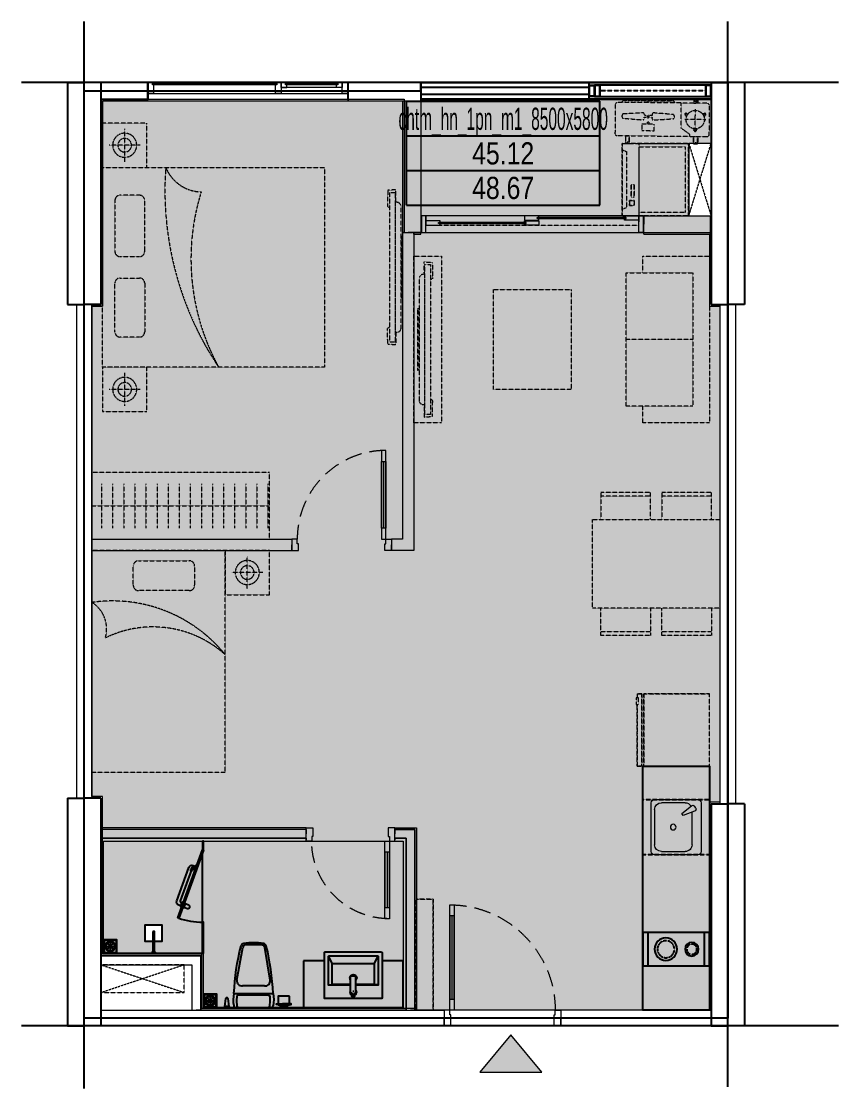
# Model space of a CAD drawing. Header units: millimetres. Extents: x -523 to 6843, y -735 to 8883.
import ezdxf
from ezdxf.enums import TextEntityAlignment as Align

# ---------------------------------------------------------------- set-up
doc = ezdxf.new("R2010")
doc.units = ezdxf.units.MM
doc.set_wipeout_variables(frame=1)
for name, pattern in [('3PN B$0$HIDDENX2', [0.75, 0.5, -0.25]), ('CONTINOUS', [0]), ('HIDDEN', [9.525, 6.35, -3.175]), ('HIDDENX2', [0.75, 0.5, -0.25])]:
    doc.linetypes.add(name, pattern=pattern)
doc.layers.get('0').update_dxf_attribs({"color": 231})
doc.layers.get('DefPoints').update_dxf_attribs({"color": 191})
doc.layers.add('A-AREA-WALL-CENTER', color=210, linetype='Continuous', plot=False)
for name, color, linetype in [('A-CONC', 2, 'Continuous'), ('A-EQPM', 127, 'Continuous'), ('A-RAIL', 153, 'Continuous')]:
    doc.layers.add(name, color=color, linetype=linetype)
for name, color, linetype, lineweight in [('A-Dien tich TT', 152, 'HIDDENX2', 5), ('A-DOOR', 142, 'Continuous', 9), ('A-FNSH', 253, 'Continuous', 9), ('A-FURN', 251, 'Continuous', 5), ('A-Hatch mau co cau', 7, 'Continuous', 9), ('A-HIDD', 45, 'HIDDEN', 9), ('A-WALL', 1, 'Continuous', 13), ('A-WALL-INT', 31, 'Continuous', 20), ('A-WALL-PRTN', 6, 'Continuous', 9)]:
    doc.layers.add(name, color=color, linetype=linetype, lineweight=lineweight)
doc.layers.add('DT 1PN', color=7, linetype='Continuous', lineweight=0, true_color=0xddd3c5)
doc.styles.add('VTK_Arial', font='arial.ttf', dxfattribs={"width": 0.8})

# ---------------------------------------------------------------- blocks, each defined once
blk = doc.blocks.new('DT-CAN')
at = {"layer": 'DefPoints'}
for p, q in [((-870.7, 0), (870.7, 0)), ((-870.7, -934.4), (-870.7, 0)), ((870.7, -934.4), (870.7, 0)), ((-870.7, -311.5), (870.7, -311.5)), ((-870.7, -622.9), (870.7, -622.9)), ((-870.7, -934.4), (870.7, -934.4))]:
    blk.add_line(p, q, dxfattribs=at)
at = {"layer": 'DefPoints', "color": 7, "style": 'VTK_Arial', "width": 0.5}
blk.add_attdef('LOAICAN', text='', height=200, dxfattribs=at).set_placement((0, -257.5), align=Align.CENTER)
at = {"layer": 'DefPoints', "color": 5, "style": 'VTK_Arial', "width": 0.8}
blk.add_attdef('DT-TT', text='', height=200, dxfattribs=at).set_placement((0, -569), align=Align.CENTER)
at = {"layer": 'DefPoints', "color": 6, "style": 'VTK_Arial', "width": 0.8}
blk.add_attdef('DT-TIM', text='', height=200, dxfattribs=at).set_placement((0, -880.4), align=Align.CENTER)
blk = doc.blocks.new('F-PN-GIUONG-2000X1800')
at = {"linetype": 'HIDDEN', "ltscale": 0.3}
for p, q in [((332.5, -250.5), (159.2, -250.5)), ((111.4, -298.4), (111.4, -755.8)), ((380.4, -755.8), (380.4, -298.4)), ((159.2, -803.7), (332.5, -803.7)), ((111.4, -1481), (111.4, -1044.2)), ((159.2, -996.3), (332.5, -996.3)), ((380.4, -1044.2), (380.4, -1481)), ((332.5, -1528.8), (159.2, -1528.8))]:
    blk.add_line(p, q, dxfattribs=at)
blk.add_lwpolyline([(2000, 0), (2000, -1800), (0, -1800), (0, 0), (2000, 0)], dxfattribs=at)
for centre, radius, start, end in [((3425.4, -206.5), 2863.1, 175.86471, 213.81984), ((898.8, 135.1), 355.7, 202.32224, 268.49672), ((159.2, -298.4), 47.8, 90, 180), ((332.5, -298.4), 47.8, 0, 90), ((2827.6, -825.1), 2030.2, 162.67464, 208.69937), ((159.2, -755.8), 47.8, 180, 270), ((332.5, -755.8), 47.8, 270, 0), ((159.2, -1044.2), 47.8, 90, 180), ((332.5, -1044.2), 47.8, 0, 90), ((159.2, -1481), 47.8, 180, 270), ((332.5, -1481), 47.8, 270, 0)]:
    blk.add_arc(centre, radius, start, end, dxfattribs=at)
blk = doc.blocks.new('E-CHUNG-LOUVER')
blk.add_line((1100, 150), (0, 150))
at = {"linetype": 'HIDDEN', "ltscale": 0.3}
blk.add_line((50, 75), (1000, 75), dxfattribs=at)
for points in [[(0, 150), (1100, 150), (1100, 0), (0, 0)], [(1050, 125), (0, 125), (0, 25), (1050, 25)], [(48.5, 123.5), (1.5, 123.5), (1.5, 26.5), (48.5, 26.5)], [(1048.5, 123.5), (1001.5, 123.5), (1001.5, 26.5), (1048.5, 26.5)], [(1100, 25), (1050, 25), (1050, 125), (1100, 125)], [(1097, 28), (1053, 28), (1053, 122), (1097, 122)]]:
    blk.add_lwpolyline(points, close=True)
for points in [[(50, 125), (0, 125), (0, 25), (50, 25), (50, 125), (0, 125)], [(1050, 125), (1000, 125), (1000, 25), (1050, 25), (1050, 125), (1000, 125)]]:
    blk.add_lwpolyline(points)
blk = doc.blocks.new('*U28')
blk.add_line((1515, 150), (0, 150))
for points in [[(0, 150), (1515, 150), (1515, 0), (0, 0)], [(0, 105), (1515, 105), (1515, 45), (0, 45)]]:
    blk.add_lwpolyline(points, close=True)
blk = doc.blocks.new('*U11')
at = {"linetype": 'HIDDEN', "ltscale": 0.3}
for p, q in [((75, 644.4), (75, 400)), ((525, 644.4), (75, 644.4)), ((75, 608.9), (525, 608.9)), ((525, 400), (525, 644.4)), ((1075, 644.4), (625, 644.4)), ((625, 644.4), (625, 400)), ((625, 608.9), (1075, 608.9)), ((1075, 400), (1075, 644.4)), ((1150, 400), (0, 400)), ((0, 400), (0, -400)), ((1150, -400), (1150, 400)), ((0, -400), (1150, -400)), ((75, -644.4), (75, -400)), ((525, -400), (525, -644.4)), ((625, -644.4), (625, -400)), ((1075, -400), (1075, -644.4)), ((525, -608.9), (75, -608.9)), ((525, -644.4), (75, -644.4)), ((1075, -608.9), (625, -608.9)), ((1075, -644.4), (625, -644.4))]:
    blk.add_line(p, q, dxfattribs=at)
blk = doc.blocks.new('E-VS-VOISENTAM-01')
at = {"color": 0}
blk.add_wipeout([(-6.3, -17.9), (-6.3, -7.6), (-105.3, -7.6), (-105.3, -75.1), (-255.3, -75.1), (-255.3, 74.9), (-105.3, 74.9), (-105.3, 7.4), (-6.3, 7.4), (-6.3, 17.9), (0, 17.9), (0, -17.9)], dxfattribs=at)
blk.add_lwpolyline([(-105.3, -7.6), (-105.3, -75.1), (-255.3, -75.1), (-255.3, 74.9), (-105.3, 74.9), (-105.3, 7.4)], dxfattribs=at)
for points in [[(-195.1, -7.6), (-6.3, -7.6), (-6.3, 7.4), (-195.1, 7.4)], [(-6.3, -17.9), (0, -17.9), (0, 17.9), (-6.3, 17.9)]]:
    blk.add_lwpolyline(points, close=True, dxfattribs=at)
blk = doc.blocks.new('E-VS-LAVABO-01')
at = {"extrusion": (0, 0, -1)}
for p, q in [((-260, 86), (-260, 494)), ((-254, 500), (254, 500)), ((260, 494), (260, 86)), ((-225, 206), (-225, 459)), ((-219, 465), (219, 465)), ((-190.4, 397.6), (-218.8, 454.4)), ((-190, 213.5), (-190, 389)), ((-184, 395), (184, 395)), ((190, 213.5), (190, 389)), ((190.4, 397.6), (218.8, 454.4)), ((225, 459), (225, 206)), ((-24, 200), (-219, 200)), ((-217.6, 203), (-192.4, 208.4)), ((-24, 207.5), (-184, 207.5)), ((-22, 283.7), (22, 283.7)), ((184, 207.5), (24, 207.5)), ((219, 200), (24, 200)), ((217.6, 203), (192.4, 208.4)), ((-25.4, 150), (-26.5, 150)), ((-24, 150), (-24, 151.6)), ((-15.5, 128.2), (-13.1, 128.2)), ((-12.5, 124.1), (-12.5, 128.5)), ((-12.5, 99.6), (-12.5, 113.7)), ((-10.5, 115.7), (-7.5, 115.7)), ((10.5, 97.6), (-10.5, 97.6)), ((7.5, 115.5), (-7.5, 115.5)), ((5, 145), (-5, 145)), ((7.5, 115.7), (10.5, 115.7)), ((12.5, 123.8), (13.1, 123.8)), ((12.5, 99.6), (12.5, 113.7)), ((13.1, 126), (14.9, 126)), ((14.9, 123.8), (15.5, 123.8)), ((26.5, 150), (25.4, 150)), ((254, 80), (-254, 80))]:
    blk.add_line(p, q, dxfattribs=at)
for p, q in [((-260, 420), (-450, 420)), ((-450, 420), (-450, 0)), ((450, 420), (260, 420)), ((450, 0), (450, 420)), ((-450, 0), (450, 0))]:
    blk.add_line(p, q)
at = {"extrusion": (0, 0, -1), "flags": 128}
for points in [[(24, 119), (24, 281.7), (24, 282.4)], [(-24, 119), (-24, 281.7), (-24, 282.4)], [(-22, 117), (-15.6, 117), (15.6, 117), (22, 117)], [(12, 115), (14.4, 116.3), (15.6, 117)], [(12.8, 128.8), (15.5, 128.8), (15.5, 128.2), (13.1, 128.2), (13.1, 124.4), (15.5, 124.4), (15.5, 123.8), (12.8, 123.8), (15.5, 123.8)], [(11, 114), (10.5, 114), (-10.5, 114), (-11, 114)], [(10.5, 108.1), (0, 108.1), (-10.5, 108.1)], [(-15.6, 117), (-14.4, 116.3), (-12, 115)]]:
    blk.add_lwpolyline(points, dxfattribs=at)
for points in [[(22, 284.4), (-22, 284.4)], [(-12.5, 128.8), (-12.5, 123.8), (-13.1, 123.8), (-13.1, 126), (-14.9, 126), (-14.9, 123.8), (-15.5, 123.8), (-15.5, 128.8), (-14.9, 128.8), (-14.9, 126.6), (-13.1, 126.6), (-13.1, 128.8)]]:
    blk.add_lwpolyline(points, close=True, dxfattribs=at)
at = {"extrusion": (0, 0, -1)}
for centre, radius, start, end in [((254, 494), 6, 0, 90), ((-254, 494), 6, 90, 180), ((219, 459), 6, 0, 90), ((184, 389), 6, 0, 90), ((-184, 389), 6, 90, 180), ((-219, 459), 6, 90, 180), ((0, 265), 31, 320.62686, 219.37314), ((219, 206), 6, 270, 0), ((184, 213.5), 6, 270, 0), ((22, 281.7), 1.99, 0.21514, 90.21353), ((-22, 281.7), 1.99, 89.78647, 179.78486), ((-184, 213.5), 6, 180, 270), ((-219, 206), 6, 180, 270), ((0, 139.7), 27.5, 330.77713, 28.28414), ((0, 139.7), 26.5, 334.91237, 24.22074), ((22, 119), 2, 270, 0), ((12.8, 128.5), 0.298, 89.78647, 179.78486), ((12.8, 124.1), 0.298, 180.21514, 270.21353), ((12.8, 124.1), 0.298, 180.21514, 270.21353), ((10.5, 113.7), 2, 0, 39.64467), ((11, 112.5), 1.5, 0, 90), ((11, 109.6), 1.5, 270, 0), ((10.5, 99.6), 2, 270, 0), ((10.5, 113.7), 2, 40.21561, 90), ((-10.5, 113.7), 2, 90, 139.5327), ((-10.5, 99.6), 2, 180, 270), ((-11, 112.5), 1.5, 90, 180), ((-11, 109.6), 1.5, 180, 270), ((-10.5, 113.7), 2, 140.36277, 180), ((-22, 119), 2, 180, 270), ((0, 139.7), 26.5, 154.68391, 205.08763), ((0, 139.7), 27.5, 151.64819, 209.22287), ((254, 86), 6, 270, 0), ((-254, 86), 6, 180, 270)]:
    blk.add_arc(centre, radius, start, end, dxfattribs=at)
for centre, major_axis, start_param, end_param in [((-22, 282.4), (2, 0), 1.570796, 3.141593), ((22, 282.4), (-2, 0), 3.141593, 4.712389)]:
    blk.add_ellipse(centre, major_axis=major_axis, ratio=0.984382, start_param=start_param, end_param=end_param)
for points, knots in [([(-24, 150.6), (-24, 150.8), (-24, 151.4), (-24, 152.7), (-24, 154.5), (-24, 156.5), (-24, 158.3), (-24, 159.4), (-24, 159.7)], [0, 0, 0, 0, 0.170042, 0.387138, 0.569985, 0.748798, 0.931358, 1, 1, 1, 1]), ([(-10.5, 108.1), (-10.6, 108.1), (-10.7, 108.1), (-10.8, 108.1), (-11, 108.1), (-11, 108.1), (-11, 108.1)], [0, 0, 0, 0, 0.250855, 0.500152, 0.749125, 1, 1, 1, 1]), ([(10.5, 108.1), (10.6, 108.1), (10.7, 108.1), (10.8, 108.1), (11, 108.1), (11, 108.1), (11, 108.1)], [0, 0, 0, 0, 0.250855, 0.500152, 0.749125, 1, 1, 1, 1]), ([(24, 150.6), (24, 150.8), (24, 151.4), (24, 152.7), (24, 154.5), (24, 156.5), (24, 158.3), (24, 159.4), (24, 159.7)], [0, 0, 0, 0, 0.170042, 0.387138, 0.569985, 0.748798, 0.931358, 1, 1, 1, 1])]:
    blk.add_open_spline(points, degree=3, knots=knots)
blk = doc.blocks.new('E-VS-BONCAU-01')
for p, q in [((-145.5, -13.9), (-139.8, 0.5)), ((-148.9, -57.3), (-145.5, -13.9)), ((-146.2, -104.4), (-148.9, -57.3)), ((145.4, -15), (148.5, -58.4)), ((148.5, -58.4), (145.4, -105.5)), ((213.1, -0.8), (265.4, -1)), ((221.8, -9.6), (256.7, -9.7)), ((230.2, -79.4), (221.8, -9.6)), ((256.7, -9.7), (247.7, -79.5)), ((-0.5, -126.3), (-176.3, -125.6)), ((-136.7, -112.2), (-146.2, -104.4)), ((-0.4, -113.3), (-136.7, -112.2)), ((-0.5, -126.3), (-0.5, -126.3)), ((175.4, -127), (-0.5, -126.3)), ((135.8, -113.2), (-0.4, -113.3)), ((145.4, -105.5), (135.8, -113.2)), ((-150.9, -245), (-101.2, -539.8)), ((-100, -194.5), (98.5, -195.2)), ((149, -246.1), (97.1, -540.5)), ((-71.2, -564.4), (-2.2, -564.6)), ((-2.2, -564.6), (66.9, -564.9))]:
    blk.add_line(p, q)
for points in [[(-307.4, -12.3), (-240.3, -12.3), (-240.3, 0.4), (-307.4, 0.4)], [(-324.6, -100.9), (-223.3, -100.9), (-223.3, -24.5), (-324.6, -24.5)], [(-281.4, -35.9), (-281.4, -12.3), (-266.2, -12.3), (-266.2, -35.9)]]:
    blk.add_lwpolyline(points, close=True)
for points in [[(160.1, -0.6), (0, 0), (-160.1, 0.6)], [(139.8, -0.5), (145.4, -15)]]:
    blk.add_lwpolyline(points)
for points in [[(-337.2, -33.4), (-281.4, -33.4), (-281.4, -26.6), (-337.2, -26.6, 1)], [(-210.5, -33.4), (-266.2, -33.4), (-266.2, -26.6), (-210.5, -26.6, -1)]]:
    blk.add_lwpolyline(points, format="xyb", close=True)
for centre, radius, start, end in [((225.4, 2.7), 12.8, 195.93034, 253.62994), ((238.9, -79.4), 8.72, 179.78014, 359.78014), ((253.1, 2.6), 12.8, 285.93034, 343.62994)]:
    blk.add_arc(centre, radius, start, end)
for centre, major_axis, ratio, start_param, end_param in [((-160.1, -17.6), (-12.9, -12.8), 1, 3.926991, 5.363819), ((-160.1, -17.6), (-12.9, -12.8), 1, 3.926991, 5.363819), ((-160.1, -17.6), (-12.9, -12.8), 1, 3.926991, 5.363819), ((160, -18.8), (-12.9, -12.8), 1, 2.490163, 3.926991), ((160, -18.8), (-12.9, -12.8), 1, 2.490163, 3.926991), ((-309.7, -59.9), (-491.9, 11.9), 0.754969, 2.992228, 3.290957), ((1638.9, -88), (-275.8, 1956.4), 0.917923, 1.461172, 1.68042), ((-105.7, -239.6), (-32.1, 32.3), 1, 5.374496, 7.190108), ((103.9, -240.4), (-32.3, -32.1), 1, 2.23467, 4.050282), ((-85.9, -545.6), (-22.1, -22), 1, -0.518895, 0.614897), ((-85.9, -545.6), (-22.1, -22), 1, -0.518895, 0.614897), ((-71, -533.5), (-21.8, 21.9), 1, 0.993435, 2.351364), ((-9.9, -27.7), (-393.7, -390.7), 1, 0.641923, 0.802984), ((-9.9, -27.7), (-393.7, -390.7), 1, 0.641923, 0.802984), ((9.6, -27.8), (-390.7, 393.7), 1, 2.338609, 2.49967), ((9.6, -27.8), (-390.7, 393.7), 1, 2.338609, 2.49967), ((66.9, -534), (-21.8, 21.9), 1, 2.361025, 3.718954), ((81.7, -546.2), (-22.1, -22), 1, 0.955899, 2.089692), ((81.7, -546.2), (-22.1, -22), 1, 0.955899, 2.089692)]:
    blk.add_ellipse(centre, major_axis=major_axis, ratio=ratio, start_param=start_param, end_param=end_param)
at = {"extrusion": (0, 0, -1)}
for centre, major_axis, ratio, start_param, end_param in [((309.2, -62.3), (492, 8.1), 0.754969, 2.992228, 3.290957), ((-1639.5, -75.4), (-290.8, -1954.2), 0.917923, 4.602765, 4.822013)]:
    blk.add_ellipse(centre, major_axis=major_axis, ratio=ratio, start_param=start_param, end_param=end_param, dxfattribs=at)
blk = doc.blocks.new('E-CHUNG-GATHOATSAN-01')
at = {"ltscale": 2}
for p, q in [((60, 20), (60, 100)), ((100, 60), (20, 60)), ((88.3, 88.3), (31.7, 31.7)), ((88.3, 31.7), (31.7, 88.3))]:
    blk.add_line(p, q, dxfattribs=at)
for points in [[(120, 120), (0, 120), (0, 0), (120, 0)], [(115, 115), (5, 115), (5, 5), (115, 5)]]:
    blk.add_lwpolyline(points, close=True, dxfattribs=at)
for radius in [45, 40]:
    blk.add_circle((60, 60), radius, dxfattribs=at)
blk = doc.blocks.new('*U17')
blk.add_line((-100, -70), (-850, -70))
for points in [[(140, 0), (140, -60), (40, -60), (40, -50), (0, -50), (0, 0)], [(0, -50), (-950, -50), (-950, -90), (0, -90)], [(-100, -50), (-100, -90), (-850, -90), (-850, -50)], [(140, -1050), (140, -990), (40, -990), (40, -1000), (0, -1000), (0, -1050)]]:
    blk.add_lwpolyline(points, close=True)
at = {"linetype": '3PN B$0$HIDDENX2', "ltscale": 300}
blk.add_arc((0, -50), 950, 180, 270, dxfattribs=at)
blk = doc.blocks.new('*U16')
blk.add_line((-100, -70), (-600, -70))
for points in [[(120, 0), (120, -60), (40, -60), (40, -50), (0, -50), (0, 0)], [(0, -50), (-700, -50), (-700, -90), (0, -90)], [(-100, -50), (-100, -90), (-600, -90), (-600, -50)], [(120, -800), (120, -740), (40, -740), (40, -750), (0, -750), (0, -800)]]:
    blk.add_lwpolyline(points, close=True)
at = {"linetype": '3PN B$0$HIDDENX2', "ltscale": 300}
blk.add_arc((0, -50), 700, 180, 270, dxfattribs=at)
blk = doc.blocks.new('*U18')
blk.add_line((-100, -70), (-700, -70))
for points in [[(100, 0), (100, -60), (40, -60), (40, -50), (0, -50), (0, 0)], [(0, -50), (-800, -50), (-800, -90), (0, -90)], [(-100, -50), (-100, -90), (-700, -90), (-700, -50)], [(100, -900), (100, -840), (40, -840), (40, -850), (0, -850), (0, -900)]]:
    blk.add_lwpolyline(points, close=True)
at = {"linetype": '3PN B$0$HIDDENX2', "ltscale": 300}
blk.add_arc((0, -50), 800, 180, 270, dxfattribs=at)
blk = doc.blocks.new('F-PK-TV-01')
at = {"linetype": 'HIDDEN', "ltscale": 0.3}
for points in [[(0, -113.8), (0, 0), (-73.9, -5.9), (-77.3, -148.1), (-56.2, -164.8)], [(0, -1285.4), (0, -1399.2), (-73.9, -1393.3), (-77.3, -1251.1), (-56.2, -1234.4)]]:
    blk.add_lwpolyline(points, dxfattribs=at)
for points in [[(-6.2, -1374.6), (-56.2, -1374.6), (-56.2, -24.6), (-6.2, -24.6)], [(60, -422.7), (45.8, -422.7), (45.8, -976.5), (60, -976.5)]]:
    blk.add_lwpolyline(points, close=True, dxfattribs=at)
blk.add_lwpolyline([(-6.2, -1285.4), (7.4, -1285.4, 0.414214), (45.8, -1247), (45.8, -152.2, 0.414214), (7.4, -113.8), (-6.2, -113.8)], format="xyb", close=True, dxfattribs=at)
blk = doc.blocks.new('*U22')
at = {"linetype": 'HIDDEN', "ltscale": 0.3}
for p, q in [((650, 0), (0, 0)), ((0, 0), (0, -600)), ((0, 0), (0, -444.2)), ((0, 0), (650, 0)), ((650, -600), (650, 0)), ((650, 0), (650, -444.2)), ((30, -30), (620, -30)), ((30, -444.2), (30, -30)), ((620, -30), (620, -444.2)), ((0, -600), (0, -444.2)), ((650, -444.2), (0, -444.2)), ((620, -444.2), (30, -444.2)), ((650, -600), (650, -444.2)), ((56.2, -600), (72.3, -559.6)), ((72.3, -559.6), (577.7, -559.6)), ((373.1, -490.4), (373.1, -518.1)), ((483.8, -490.4), (373.1, -490.4)), ((373.1, -518.1), (483.8, -518.1)), ((483.8, -518.1), (483.8, -490.4)), ((511.5, -490.4), (511.5, -531.9)), ((557.7, -490.4), (511.5, -490.4)), ((511.5, -531.9), (557.7, -531.9)), ((557.7, -531.9), (557.7, -490.4)), ((577.7, -559.6), (593.8, -600)), ((0, -600), (650, -600)), ((0, -600), (650, -600))]:
    blk.add_line(p, q, dxfattribs=at)
for points in [[(650, -600), (0, -600), (0, 0), (650, 0)], [(650, -600), (0, -600), (0, -444.2), (0, 0), (650, 0), (650, -444.2)], [(30, -444.2), (30, -30), (620, -30), (620, -444.2)], [(483.8, -518.1), (373.1, -518.1), (373.1, -490.4), (483.8, -490.4)], [(557.7, -531.9), (511.5, -531.9), (511.5, -490.4), (557.7, -490.4)]]:
    blk.add_lwpolyline(points, close=True, dxfattribs=at)
blk = doc.blocks.new('E-CHUNG-CUCNONG-DH')
at = {"linetype": 'HIDDEN', "ltscale": 0.3}
for p, q in [((292.8, 313.7), (311.7, 313.7)), ((302.2, 304.3), (302.2, 323.2)), ((-127.5, 157.6), (-127.5, 194.3)), ((221.4, 195.2), (205, 204.7)), ((217.9, 208.1), (208.5, 191.8)), ((297.5, 56.8), (297.5, 245.7)), ((373.6, 195.2), (390, 204.7)), ((386.5, 191.8), (377.1, 208.1)), ((391.9, 151.3), (203.1, 151.3)), ((288.1, 53.9), (306.9, 53.9)), ((297.5, 63.4), (297.5, 44.5)), ((-302.2, -61.4), (-321.1, -61.4)), ((-311.7, -51.9), (-311.7, -70.8)), ((292.8, -61.4), (311.7, -61.4)), ((302.2, -51.9), (302.2, -70.8))]:
    blk.add_line(p, q, dxfattribs=at)
blk.add_lwpolyline([(-406.1, 0), (406.1, 0, 0.414214), (425, 18.9), (425, 275.9, 0.414214), (401.4, 299.6), (-401.4, 299.6, 0.414214), (-425, 275.9), (-425, 18.9, 0.414214)], format="xyb", close=True, dxfattribs=at)
for points in [[(-363.6, 299.6), (-357.7, 314.3, -0.306678), (-344.6, 323.2), (89.6, 323.2, -0.306678), (102.7, 314.3), (108.6, 299.6)], [(219, 177.2), (205.8, 194.1, -0.677033), (214.5, 209.3), (235.8, 206.2)], [(359.2, 206.2), (380.5, 209.3, -0.677033), (389.2, 194.1), (376, 177.2)], [(314.2, 70.4), (306.3, 50.4, -0.677033), (288.7, 50.4), (280.8, 70.4)]]:
    blk.add_lwpolyline(points, format="xyb", dxfattribs=at)
for points in [[(102.7, 314.3), (-357.7, 314.3)], [(250.3, 0), (250.3, 16.2), (170, 72.6), (170, 299.6)], [(286.2, 323.2), (286.2, 299.6)], [(318.3, 323.2), (318.3, 299.6)], [(-134.4, 106.2), (-134.4, 128.2), (-120.6, 128.2), (-120.6, 106.2)], [(-327.7, -70.8), (-327.7, 0)], [(-295.6, -70.8), (-295.6, 0)], [(286.2, -70.8), (286.2, 0)], [(318.3, -70.8), (318.3, 0)]]:
    blk.add_lwpolyline(points, dxfattribs=at)
for points in [[(283.3, 299.6), (321.1, 299.6), (321.1, 323.2), (283.3, 323.2)], [(-182.9, 47.4), (-72.1, 47.4), (-72.1, 106.2), (-182.9, 106.2)], [(283.3, 0), (321.1, 0), (321.1, -70.8), (283.3, -70.8)], [(-292.8, 0), (-330.6, 0), (-330.6, -70.8), (-292.8, -70.8)]]:
    blk.add_lwpolyline(points, close=True, dxfattribs=at)
for centre, radius in [((302.2, 313.7), 4.72), ((297.5, 151.3), 82.6), ((-311.7, -61.4), 4.72), ((302.2, -61.4), 4.72)]:
    blk.add_circle(centre, radius, dxfattribs=at)
blk.add_arc((-127.5, 257.1), 75.6, 61.04446, 118.95554, dxfattribs=at)
for points, weights, knots in [([(-162.1, 193.1), (-162.1, 188.2), (-162.1, 183.3), (-148.2, 183.3), (-134.3, 183.3), (-134.3, 175.9), (-134.3, 168.6), (-148.2, 168.6), (-162.1, 168.6), (-162.1, 163.7), (-162.1, 158.8), (-162.1, 152.4), (-166.6, 148), (-171, 143.6), (-177.1, 144.2), (-264, 150.3), (-350.9, 156.5), (-363.6, 157.6), (-363.6, 171.1), (-363.6, 175.9), (-363.6, 180.7), (-363.6, 194.3), (-350.9, 195.4), (-264, 201.6), (-177.1, 207.7), (-171, 208.2), (-166.6, 203.9), (-162.1, 199.5), (-162.1, 193.1)], [1, 1, 1, 1, 1, 1, 1, 1, 1, 1, 1, 0.916058650995, 1, 0.916058650995, 1, 1, 1, 0.734760240583, 1, 1, 1, 0.734760240583, 1, 1, 1, 0.916058650995, 1, 0.916058650995, 1], [0, 0, 0, 1, 1, 2, 2, 3, 3, 4, 4, 5, 5, 5.825313, 5.825313, 6.650626, 6.650626, 7.650626, 7.650626, 9.141593, 9.141593, 10.141593, 10.141593, 11.632559, 11.632559, 12.632559, 12.632559, 13.457872, 13.457872, 14.283185, 14.283185, 14.283185]), ([(95.9, 156.5), (9, 150.3), (-77.9, 144.2), (-84, 143.6), (-88.4, 148), (-92.9, 152.4), (-92.9, 158.8), (-92.9, 163.7), (-92.9, 168.6), (-106.8, 168.6), (-120.7, 168.6), (-120.7, 175.9), (-120.7, 183.3), (-106.8, 183.3), (-92.9, 183.3), (-92.9, 188.2), (-92.9, 193.1), (-92.9, 199.5), (-88.4, 203.9), (-84, 208.2), (-77.9, 207.7), (9, 201.6), (95.9, 195.4), (108.6, 194.3), (108.6, 180.7), (108.6, 175.9), (108.6, 171.1), (108.6, 157.6), (95.9, 156.5)], [1, 1, 1, 0.916058650995, 1, 0.916058650995, 1, 1, 1, 1, 1, 1, 1, 1, 1, 1, 1, 0.916058650995, 1, 0.916058650995, 1, 1, 1, 0.734760240583, 1, 1, 1, 0.734760240583, 1], [0, 0, 0, 1, 1, 1.825313, 1.825313, 2.650626, 2.650626, 3.650626, 3.650626, 4.650626, 4.650626, 5.650626, 5.650626, 6.650626, 6.650626, 7.650626, 7.650626, 8.475939, 8.475939, 9.301253, 9.301253, 10.301253, 10.301253, 11.792219, 11.792219, 12.792219, 12.792219, 14.283185, 14.283185, 14.283185])]:
    blk.add_rational_spline(points, weights, degree=2, knots=knots, dxfattribs=at)
blk = doc.blocks.new('*U24')
at = {"linetype": 'HIDDEN', "ltscale": 0.3}
for points in [[(1500, 0), (1500, -250), (0, -250), (0, 0)], [(473.1, -33.8), (473.1, -48), (1026.9, -48), (1026.9, -33.8)], [(1425, -100), (1425, -150), (75, -150), (75, -100)]]:
    blk.add_lwpolyline(points, close=True, dxfattribs=at)
for points in [[(164.2, -93.8), (50.4, -93.8), (56.3, -167.7), (198.5, -171.1), (215.2, -150)], [(1335.8, -93.8), (1449.6, -93.8), (1443.7, -167.7), (1301.5, -171.1), (1284.8, -150)]]:
    blk.add_lwpolyline(points, dxfattribs=at)
blk.add_lwpolyline([(1335.8, -100), (1335.8, -86.3, 0.414214), (1297.4, -48), (202.6, -48, 0.414214), (164.2, -86.3), (164.2, -100)], format="xyb", close=True, dxfattribs=at)
blk = doc.blocks.new('*U30')
at = {"linetype": 'HIDDEN', "ltscale": 0.3}
blk.add_line((1960, 85), (40, 85), dxfattribs=at)
for p, q in [((158.1, 15.5), (158.1, 24.5)), ((1060.6, 60.5), (1060.6, 69.5))]:
    blk.add_line(p, q)
blk.add_lwpolyline([(0, 0), (2000, 0), (2000, 150), (0, 150)], close=True)
for points in [[(40, 54.5), (40, 0), (0, 0), (0, 150), (40, 150), (40, 0), (40, 0), (40, 54.5)], [(1960, 54.5), (1960, 0), (2000, 0), (2000, 150), (1960, 150), (1960, 0), (1960, 0), (1960, 54.5)], [(155, 0), (40, 0), (40, 10), (40, 10), (40, 40), (155, 40), (162, 40), (170, 40), (170, 25), (155, 25), (155, 15)], [(155, 0), (162, 0), (170, 0), (170, 15), (155, 15)], [(158.1, 15.5), (954, 15.5), (954, 24.5), (158.1, 24.5)], [(1072.5, 45), (942.5, 45), (942.5, 45), (942.5, 45), (942.5, 85), (1057.5, 85), (1064.5, 85), (1072.5, 85), (1072.5, 70), (1057.5, 70), (1057.5, 60), (1072.5, 60), (1072.5, 45)], [(942.5, 0), (1072.5, 0), (1072.5, 0), (1072.5, 0), (1072.5, 40), (957.5, 40), (950.5, 40), (942.5, 40), (942.5, 25), (957.5, 25), (957.5, 15), (942.5, 15), (942.5, 0)], [(1060.6, 60.5), (1842, 60.5), (1842, 69.5), (1060.6, 69.5)], [(1960, 45), (1960, 45), (1960, 85), (1845.5, 85), (1838.5, 85), (1830.5, 85), (1830.5, 70), (1845.5, 70), (1845.5, 60)], [(1845.5, 60), (1830.5, 60), (1830.5, 45), (1960, 45), (1960, 45), (1960, 45), (1960, 45)]]:
    blk.add_lwpolyline(points)
blk = doc.blocks.new('*U32')
blk.add_line((0, -150), (1800, -150))
at = {"ltscale": 2000}
for points in [[(0, 0), (0, -150), (-5, -150), (-5, 0)], [(1805, 0), (1805, -150), (1800, -150), (1800, 0)]]:
    blk.add_lwpolyline(points, close=True, dxfattribs=at)
for points in [[(1800, 0), (0, 0), (0, -100), (1800, -100)], [(0, 0), (50, 0), (50, -100), (0, -100)], [(1150, 0), (1200, 0), (1200, -100), (1150, -100)], [(1200, 0), (1750, 0), (1750, -45), (1200, -45)], [(1250, 0), (1200, 0), (1200, -45), (1250, -45)], [(1700, 0), (1750, 0), (1750, -45), (1700, -45)], [(1750, 0), (1800, 0), (1800, -100), (1750, -100)], [(40, -10), (1160, -10), (1160, -20), (40, -20)], [(1240, -10), (1710, -10), (1710, -20), (1240, -20)]]:
    blk.add_lwpolyline(points, close=True)
blk = doc.blocks.new('*U34')
at = {"linetype": 'HIDDEN', "ltscale": 0.3}
for p, q in [((86.1, 499.5), (86.1, 101.1)), ((186.1, 499.5), (186.1, 101.1)), ((286.1, 499.5), (286.1, 101.1)), ((386.1, 499.5), (386.1, 101.1)), ((486.1, 499.5), (486.1, 101.1)), ((586.1, 499.5), (586.1, 101.1)), ((686.1, 499.5), (686.1, 101.1)), ((786.1, 499.5), (786.1, 101.1)), ((886.1, 499.5), (886.1, 101.1)), ((986.1, 499.5), (986.1, 101.1)), ((1086.1, 499.5), (1086.1, 101.1)), ((1186.1, 499.5), (1186.1, 101.1)), ((1286.1, 499.5), (1286.1, 101.1)), ((1386.1, 499.5), (1386.1, 101.1)), ((1486.1, 499.5), (1486.1, 101.1)), ((1586.1, 499.5), (1586.1, 101.1)), ((0, 300), (1600, 300))]:
    blk.add_line(p, q, dxfattribs=at)
blk.add_lwpolyline([(0, 0), (1600, 0), (1600, 600), (0, 600)], close=True, dxfattribs=at)
blk = doc.blocks.new('F-PN-GIUONG-2000X1200')
at = {"linetype": 'HIDDEN', "ltscale": 0.3}
for p, q in [((141.8, -274.7), (315, -274.7)), ((93.9, -779.9), (93.9, -322.5)), ((362.9, -322.5), (362.9, -779.9)), ((315, -827.8), (141.8, -827.8))]:
    blk.add_line(p, q, dxfattribs=at)
blk.add_lwpolyline([(0, 0), (0, -1200), (2000, -1200), (2000, 0)], close=True, dxfattribs=at)
for centre, radius, start, end in [((1762.2, -1014.2), 1306, 129.05616, 188.18057), ((1666.4, -651.3), 976.1, 138.14511, 206.02065), ((141.8, -322.5), 47.8, 90, 180), ((315, -322.5), 47.8, 0, 90), ((141.8, -779.9), 47.8, 180, 270), ((315, -779.9), 47.8, 270, 0), ((708.4, -1349.5), 281.8, 73.3332, 147.96181)]:
    blk.add_arc(centre, radius, start, end, dxfattribs=at)
blk = doc.blocks.new('F-PN-DONGIUONG-01')
at = {"linetype": 'HIDDEN', "ltscale": 0.3}
for p, q in [((-200, -348.1), (-200, -51.9)), ((-338.8, -200), (-61.2, -200))]:
    blk.add_line(p, q, dxfattribs=at)
blk.add_lwpolyline([(0, -400), (-400, -400), (-400, 0), (0, 0)], close=True, dxfattribs=at)
for radius in [108.5, 61.3]:
    blk.add_circle((-200, -200), radius, dxfattribs=at)
blk = doc.blocks.new('F-PK-BANSOAN-01')
at = {"linetype": 'HIDDEN', "ltscale": 0.3}
blk.add_lwpolyline([(-700, -900), (-700, 0), (0, 0), (0, -900)], close=True, dxfattribs=at)
blk = doc.blocks.new('*U37')
at = {"linetype": 'HIDDEN', "ltscale": 0.3}
for p, q in [((-750, -150), (-750, -1350)), ((-150, -150), (-750, -150)), ((-150, -1350), (-150, -150)), ((-150, -750), (-750, -750)), ((-750, -1350), (-150, -1350))]:
    blk.add_line(p, q, dxfattribs=at)
blk.add_lwpolyline([(-600, -1350), (-600, -1500), (0, -1500), (0, 0), (-600, 0), (-600, -150)], dxfattribs=at)
blk = doc.blocks.new('*U39')
for p, q in [((0, -1009.5), (0.1, -80)), ((0, -1009.5), (0.1, -100)), ((-103.5, -271.2), (-78.5, -227.9)), ((-72.2, -266.6), (-55.1, -219.6)), ((-174.8, -548.5), (-191.9, -595.4)), ((-157.9, -554.6), (-175, -601.6))]:
    blk.add_line(p, q)
for points in [[(0, 0), (0, -80), (10, -80), (10, 0), (0, 0)], [(-100, -273.2), (-75, -229.9), (-78.5, -227.9), (-86.7, -230.1), (-105.7, -263), (-103.5, -271.2), (-100, -273.2)], [(-68.4, -267.9), (-51.3, -221), (-55.1, -219.6), (-62.8, -223.2), (-75.8, -258.9), (-72.2, -266.6), (-68.4, -267.9)], [(-171.1, -549.8), (-188.2, -596.8), (-191.9, -595.4), (-195.5, -587.8), (-182.5, -552), (-174.8, -548.5), (-171.1, -549.8)], [(-161.7, -553.3), (-178.8, -600.2), (-175, -601.6), (-167.3, -598), (-154.3, -562.3), (-157.9, -554.6), (-161.7, -553.3)], [(0, -730), (0, -1009.5), (10, -1009.5), (10, -730), (0, -730)]]:
    blk.add_lwpolyline(points)
blk.add_lwpolyline([(0, -80), (9.4, -83.4), (-213, -694.1), (-222.4, -690.8)], close=True)
for points in [[(-194.2, -584), (-213, -577.2, -0.414214), (-230.9, -538.7), (-121.4, -238, -0.414214), (-82.9, -220.1), (-64.1, -226.9), (-74.4, -255.1), (-83.8, -251.7, 0.414214), (-96.6, -257.7), (-199.3, -539.6, 0.414214), (-193.3, -552.4), (-183.9, -555.8), (-194.2, -584)], [(-166, -594.3), (-133.1, -606.2, 1), (-122.8, -578), (-155.7, -566.1), (-166, -594.3)]]:
    blk.add_lwpolyline(points, format="xyb")
at = {"ltscale": 5}
blk.add_arc((0, -80), 650, 250.87168, 270.3104, dxfattribs=at)
blk = doc.blocks.new('A$C99de5d64')
at = {"layer": 'A-Hatch mau co cau', "true_color": 0xb30000}
h = blk.add_hatch(color=12, dxfattribs=at)
h.dxf.hatch_style = 1
h.paths.add_polyline_path([(-174.8, 210), (0, 0), (175.2, 210)])
at = {"layer": 'A-Hatch mau co cau', "color": 12, "true_color": 0xb30000}
blk.add_lwpolyline([(-174.8, 210), (0, 0), (175.2, 210)], close=True, dxfattribs=at)
blk = doc.blocks.new('*U61')
at = {"ltscale": 0.3}
blk.add_lwpolyline([(45, -300), (45, 0), (555, 0), (555, -300)], close=True, dxfattribs=at)
for centre, radius in [((208, -149.9), 101.6), ((441.3, -149.9), 61.2)]:
    blk.add_circle(centre, radius, dxfattribs=at)
at = {"linetype": 'HIDDEN', "ltscale": 0.3}
for centre, radius in [((208, -149.9), 76.6), ((441.3, -149.9), 46.2)]:
    blk.add_circle(centre, radius, dxfattribs=at)
at = {"layer": 'DefPoints', "color": 250, "ltscale": 0.3}
blk.add_lwpolyline([(0, -300), (0, 0), (600, 0), (600, -300)], close=True, dxfattribs=at)
blk = doc.blocks.new('E-CHUNG-TULANH-01')
at = {"linetype": 'HIDDEN', "ltscale": 0.3}
for p, q in [((300, 650), (0, 650)), ((0, 650), (0, 610)), ((0, 650), (555, 650)), ((0, 610), (0, 650)), ((0, 610), (650, 610)), ((650, 610), (0, 610)), ((0, 590), (0, 0)), ((650, 590), (0, 590)), ((0, 590), (650, 590)), ((0, 0), (0, 590)), ((310, 650), (300, 650)), ((555, 650), (310, 650)), ((615, 660), (555, 660)), ((555, 660), (555, 650)), ((555, 660), (555, 640)), ((615, 660), (555, 660)), ((555, 640), (615, 640)), ((615, 650), (615, 660)), ((615, 640), (615, 660)), ((650, 650), (615, 650)), ((650, 610), (650, 650)), ((650, 650), (650, 610)), ((650, 0), (650, 590)), ((650, 590), (650, 0))]:
    blk.add_line(p, q, dxfattribs=at)
blk.add_lwpolyline([(0, 0), (650, 0), (650, 590), (0, 590)], close=True, dxfattribs=at)
blk = doc.blocks.new('*U59')
at = {"ltscale": 0.3}
blk.add_lwpolyline([(600, 2200), (0, 2200), (0, 0), (600, 0)], close=True, dxfattribs=at)
blk = doc.blocks.new('*U60')
at = {"lineweight": 5, "ltscale": 0.3}
for p, q in [((494.3, 0), (105.7, 0)), ((75, -30.7), (75, -469.3)), ((123.4, -77.5), (131.6, -63.2)), ((247.8, -128), (162.3, -57.7)), ((218.2, -30), (433, -30)), ((494.3, -91.4), (494.3, -408)), ((525, -469.3), (525, -30.7)), ((133.9, -106.9), (237.5, -145.7)), ((156.8, -408), (156.8, -115.5)), ((237.5, -145.7), (247.8, -128)), ((433, -469.3), (218.2, -469.3)), ((105.7, -500), (494.3, -500))]:
    blk.add_line(p, q, dxfattribs=at)
blk.add_circle((325.6, -250), 25.6, dxfattribs=at)
for centre, radius, start, end in [((105.7, -30.7), 30.7, 89.99998, 179.99998), ((141.1, -87.7), 20.5, 149.99998, 249.46231), ((149.3, -73.5), 20.5, 50.53766, 149.99998), ((218.2, -91.4), 61.4, 89.99998, 149.41477), ((433, -91.4), 61.4, 359.99998, 89.99998), ((494.3, -30.7), 30.7, 359.99998, 89.99998), ((105.7, -469.3), 30.7, 179.99998, 269.99998), ((218.2, -408), 61.4, 179.99998, 269.99998), ((433, -408), 61.4, 269.99998, 359.99998), ((494.3, -469.3), 30.7, 269.99998, 359.99998)]:
    blk.add_arc(centre, radius, start, end, dxfattribs=at)
at = {"layer": 'DefPoints', "color": 250, "linetype": 'HIDDEN', "ltscale": 0.3}
blk.add_lwpolyline([(0, 0), (0, -500), (600, -500), (600, 0)], close=True, dxfattribs=at)
blk = doc.blocks.new('F-PN-TUGIAY-01')
at = {"linetype": 'HIDDEN', "ltscale": 0.3}
blk.add_lwpolyline([(0, -1000), (150, -1000), (150, 0), (0, 0)], close=True, dxfattribs=at)

msp = doc.modelspace()

# ---------------------------------------------------------------- hatches: boundary and pattern name
at = {"layer": 'DT 1PN'}
h = msp.add_hatch(color=256, dxfattribs=at)
h.dxf.hatch_style = 1
h.paths.add_polyline_path([(208.4, 8166.1), (3078.4, 8166.1), (3078.4, 8181.1), (4593.4, 8181.1), (4591.9, 8181.4), (5691.9, 8181.1), (5693.4, 7781.1), (5493.4, 7781.1), (5493.4, 7131.1), (5685.8, 7131.1), (5678.4, 6316.1), (5773.4, 6316.1), (5773.4, 1846.1), (5678.4, 1846.1), (5678.4, -28.9), (3038.8, -28.9), (3038.8, -13.9), (1105, -13.9), (1105, 476.1), (208.4, 476.1), (208.4, 1896.1), (113.4, 1896.1), (113.4, 6316.1), (208.4, 6316.1)])

# ---------------------------------------------------------------- linework, layer by layer
at = {"layer": 'A-CONC', "ltscale": 0.3}
for p, q in [((-106.6, 8331.1), (43.4, 8331.1)), ((-106.6, 8331.1), (-106.6, 6331.1)), ((193.4, 8331.1), (43.4, 8331.1)), ((193.4, 8331.1), (193.4, 6331.1)), ((5693.4, 8331.1), (5843.4, 8331.1)), ((5693.4, 8331.1), (5693.4, 6331.1)), ((5993.4, 8331.1), (5843.4, 8331.1)), ((5993.4, 8331.1), (5993.4, 6331.1)), ((-106.6, 6331.1), (43.4, 6331.1)), ((193.4, 6331.1), (43.4, 6331.1)), ((5693.4, 6331.1), (5843.4, 6331.1)), ((5993.4, 6331.1), (5843.4, 6331.1)), ((-106.6, 1881.1), (43.4, 1881.1)), ((-106.6, 1881.1), (-106.6, -168.9)), ((193.4, 1881.1), (43.4, 1881.1)), ((193.4, 1881.1), (193.4, -168.9)), ((5693.4, 1831.1), (5843.4, 1831.1)), ((5693.4, 1831.1), (5693.4, -168.9)), ((5993.4, 1831.1), (5843.4, 1831.1)), ((5993.4, 1831.1), (5993.4, -168.9)), ((-106.6, -168.9), (43.4, -168.9)), ((193.4, -168.9), (43.4, -168.9)), ((5693.4, -168.9), (5843.4, -168.9)), ((5993.4, -168.9), (5843.4, -168.9))]:
    msp.add_line(p, q, dxfattribs=at)
at = {"layer": 'A-Dien tich TT', "linetype": 'CONTINOUS'}
msp.add_lwpolyline([(208.4, 8166.1), (3078.4, 8166.1), (3078.4, 8181.1), (4593.4, 8181.1), (4591.9, 8181.4), (5691.9, 8181.1), (5693.4, 7781.1), (5493.4, 7781.1), (5493.4, 7131.1), (5685.8, 7131.1), (5685.8, 7131.1), (5685.8, 7131.1), (5678.4, 6316.1), (5773.4, 6316.1), (5773.4, 1846.1), (5678.4, 1846.1), (5678.4, -28.9), (3038.8, -28.9), (3038.8, -13.9), (1105, -13.9), (1105, 476.1), (208.4, 476.1), (208.4, 1896.1), (113.4, 1896.1), (113.4, 6316.1), (208.4, 6316.1)], close=True, dxfattribs=at)
at = {"layer": 'A-FNSH', "ltscale": 0.3}
for p, q in [((613.4, 8181.1), (193.4, 8181.1)), ((193.4, 8181.1), (193.4, 6331.1)), ((613.4, 8181.1), (613.4, 8173.6)), ((2423.4, 8181.1), (2423.4, 8173.6)), ((2423.4, 8181.1), (2928.4, 8181.1)), ((2928.4, 8181.1), (2928.4, 6981.1)), ((613.4, 8166.1), (208.4, 8166.1)), ((208.4, 8166.1), (208.4, 6316.1)), ((613.4, 8166.1), (613.4, 8173.6)), ((2423.4, 8166.1), (2423.4, 8173.6)), ((2423.4, 8166.1), (2913.4, 8166.1)), ((2913.4, 8166.1), (2913.4, 6981.1)), ((2913.4, 6981.1), (2920.9, 6981.1)), ((2928.4, 6981.1), (2920.9, 6981.1)), ((3013.4, 6981.1), (3013.4, 6973.6)), ((3013.4, 6981.1), (3078.4, 6981.1)), ((3013.4, 6966.1), (3013.4, 6973.6)), ((3013.4, 6966.1), (3078.4, 6966.1)), ((3078.4, 6981.1), (3078.4, 6973.6)), ((3078.4, 6966.1), (3078.4, 6973.6)), ((5088.4, 6981.1), (5088.4, 6973.6)), ((5088.4, 6981.1), (5693.4, 6981.1)), ((5088.4, 6966.1), (5088.4, 6973.6)), ((5088.4, 6966.1), (5678.4, 6966.1)), ((5678.4, 6966.1), (5678.4, 6316.1)), ((5693.4, 6981.1), (5693.4, 6331.1)), ((193.4, 6331.1), (113.4, 6331.1)), ((113.4, 6331.1), (113.4, 6323.6)), ((113.4, 6316.1), (113.4, 6323.6)), ((208.4, 6316.1), (113.4, 6316.1)), ((5678.4, 6316.1), (5773.4, 6316.1)), ((5693.4, 6331.1), (5773.4, 6331.1)), ((5773.4, 6331.1), (5773.4, 6323.6)), ((5773.4, 6316.1), (5773.4, 6323.6)), ((208.4, 1896.1), (113.4, 1896.1)), ((113.4, 1896.1), (113.4, 1888.6)), ((113.4, 1881.1), (113.4, 1888.6)), ((193.4, 1881.1), (113.4, 1881.1)), ((193.4, 1600.6), (193.4, 1881.1)), ((208.4, 1615.6), (208.4, 1896.1)), ((5773.4, 1846.1), (5678.4, 1846.1)), ((5678.4, 1846.1), (5678.4, -28.9)), ((5773.4, 1831.1), (5693.4, 1831.1)), ((5693.4, 1831.1), (5693.4, -28.9)), ((5773.4, 1846.1), (5773.4, 1838.6)), ((5773.4, 1831.1), (5773.4, 1838.6)), ((2043.8, 1600.6), (193.4, 1600.6)), ((2043.8, 1615.6), (208.4, 1615.6)), ((2043.8, 1615.6), (2043.8, 1608.1)), ((2043.8, 1600.6), (2043.8, 1608.1)), ((2843.8, 1615.6), (2843.8, 1608.1)), ((2843.8, 1615.6), (3038.8, 1615.6)), ((2843.8, 1615.6), (2843.8, 1608.1)), ((2843.8, 1615.6), (3038.8, 1615.6)), ((2843.8, 1600.6), (2843.8, 1608.1)), ((2843.8, 1600.6), (2843.8, 1608.1)), ((2843.8, 1600.6), (3023.8, 1600.6)), ((2843.8, 1600.6), (3023.8, 1600.6)), ((3023.8, 1600.6), (3023.8, -28.9)), ((3023.8, 1600.6), (3023.8, -28.9)), ((3038.8, 1615.6), (3038.8, -28.9)), ((3038.8, 1615.6), (3038.8, -28.9)), ((193.4, 461.1), (193.4, 1520.6)), ((193.4, 1520.6), (2043.8, 1520.6)), ((218.4, 486.1), (218.4, 1495.6)), ((218.4, 1495.6), (2043.8, 1495.6)), ((2043.8, 1520.6), (2043.8, 1508.1)), ((2043.8, 1495.6), (2043.8, 1508.1)), ((2043.8, 1496.1), (2843.8, 1496.1)), ((2843.8, 1520.6), (2843.8, 1508.1)), ((2843.8, 1520.6), (2943.8, 1520.6)), ((2843.8, 1495.6), (2843.8, 1508.1)), ((2843.8, 1495.6), (2918.8, 1495.6)), ((2918.8, 1495.6), (2918.8, -3.9)), ((2943.8, 1520.6), (2943.8, -28.9)), ((1118.4, 486.1), (218.4, 486.1)), ((1118.4, -3.9), (1118.4, 486.1)), ((1093.4, 461.1), (193.4, 461.1)), ((1093.4, -28.9), (1093.4, 461.1)), ((2943.8, -28.9), (1093.4, -28.9)), ((2918.8, -3.9), (1118.4, -3.9)), ((3023.8, -28.9), (3031.3, -28.9)), ((3023.8, -28.9), (3031.3, -28.9)), ((3038.8, -28.9), (3031.3, -28.9)), ((3038.8, -28.9), (3031.3, -28.9)), ((5678.4, -28.9), (5685.9, -28.9)), ((5693.4, -28.9), (5685.9, -28.9))]:
    msp.add_line(p, q, dxfattribs=at)
at = {"layer": 'A-HIDD', "lineweight": 5, "ltscale": 0.3}
msp.add_line((193.4, 131.1), (943.4, 131.1), dxfattribs=at)
for points in [[(5493.4, 7131.1), (5693.4, 7131.1), (5693.4, 7781.1), (5493.4, 7781.1)], [(943.4, 131.1), (943.4, 381.1), (193.4, 381.1), (193.4, 131.1)]]:
    msp.add_lwpolyline(points, close=True, dxfattribs=at)
for points in [[(5493.4, 7781.1), (5693.4, 7131.1)], [(5493.4, 7131.1), (5693.4, 7781.1)], [(193.4, 381.1), (943.4, 131.1)], [(193.4, 131.1), (943.4, 381.1)]]:
    msp.add_lwpolyline(points, dxfattribs=at)
at = {"layer": 'A-WALL', "ltscale": 0.3}
for p, q in [((2043.8, 1600.6), (193.4, 1600.6)), ((193.4, 1600.6), (193.4, 1560.6)), ((193.4, 1520.6), (193.4, 1560.6)), ((2043.8, 1600.6), (2043.8, 1560.6)), ((2043.8, 1520.6), (2043.8, 1560.6)), ((3023.8, 1600.6), (2843.8, 1600.6)), ((2843.8, 1600.6), (2843.8, 1560.6)), ((2843.8, 1520.6), (2843.8, 1560.6)), ((3023.8, -28.9), (3023.8, 1600.6)), ((2043.8, 1520.6), (193.4, 1520.6)), ((2943.8, 1520.6), (2843.8, 1520.6)), ((2943.8, -28.9), (2943.8, 1520.6)), ((193.4, 461.1), (193.4, 421.1)), ((193.4, 461.1), (1093.4, 461.1)), ((193.4, 381.1), (193.4, 421.1)), ((1093.4, 461.1), (1093.4, -28.9)), ((193.4, 381.1), (1013.4, 381.1)), ((1013.4, 381.1), (1013.4, -28.9)), ((1013.4, -28.9), (1053.4, -28.9)), ((1093.4, -28.9), (1053.4, -28.9)), ((2943.8, -28.9), (2983.8, -28.9)), ((3023.8, -28.9), (2983.8, -28.9))]:
    msp.add_line(p, q, dxfattribs=at)
at = {"layer": 'A-WALL-INT'}
for p, q in [((2913.4, 6981.1), (2963.4, 6981.1)), ((2913.4, 6981.1), (2913.4, 4215.6)), ((3013.4, 6981.1), (2963.4, 6981.1)), ((3013.4, 6981.1), (3013.4, 4115.6)), ((-26.6, 6331.1), (43.4, 6331.1)), ((-26.6, 6331.1), (-26.6, 1881.1)), ((113.4, 6331.1), (43.4, 6331.1)), ((113.4, 6331.1), (113.4, 1881.1)), ((5773.4, 6331.1), (5843.4, 6331.1)), ((5773.4, 6331.1), (5773.4, 1831.1)), ((5913.4, 6331.1), (5843.4, 6331.1)), ((5913.4, 6331.1), (5913.4, 1831.1)), ((113.4, 4215.6), (113.4, 4165.6)), ((113.4, 4215.6), (1913.4, 4215.6)), ((113.4, 4115.6), (113.4, 4165.6)), ((1913.4, 4215.6), (1913.4, 4165.6)), ((1913.4, 4115.6), (1913.4, 4165.6)), ((2913.4, 4215.6), (2813.4, 4215.6)), ((2813.4, 4215.6), (2813.4, 4165.6)), ((2813.4, 4115.6), (2813.4, 4165.6)), ((113.4, 4115.6), (1913.4, 4115.6)), ((3013.4, 4115.6), (2813.4, 4115.6)), ((-26.6, 1881.1), (43.4, 1881.1)), ((113.4, 1881.1), (43.4, 1881.1)), ((5773.4, 1831.1), (5843.4, 1831.1)), ((5913.4, 1831.1), (5843.4, 1831.1)), ((193.4, -28.9), (193.4, -98.9)), ((193.4, -28.9), (3288.4, -28.9)), ((3288.4, -28.9), (3288.4, -98.9)), ((5693.4, -28.9), (4338.4, -28.9)), ((4338.4, -28.9), (4338.4, -98.9)), ((5693.4, -28.9), (5693.4, -98.9)), ((193.4, -168.9), (193.4, -98.9)), ((193.4, -168.9), (3288.4, -168.9)), ((3288.4, -168.9), (3288.4, -98.9)), ((4338.4, -168.9), (4338.4, -98.9)), ((5693.4, -168.9), (4338.4, -168.9)), ((5693.4, -168.9), (5693.4, -98.9))]:
    msp.add_line(p, q, dxfattribs=at)
at = {"layer": 'A-WALL-PRTN'}
for p, q in [((193.4, 8331.1), (193.4, 8256.1)), ((193.4, 8331.1), (613.4, 8331.1)), ((613.4, 8331.1), (613.4, 8256.1)), ((2423.4, 8331.1), (2423.4, 8256.1)), ((2423.4, 8331.1), (3078.4, 8331.1)), ((3078.4, 8331.1), (3078.4, 6981.1)), ((193.4, 8181.1), (193.4, 8256.1)), ((193.4, 8181.1), (613.4, 8181.1)), ((613.4, 8181.1), (613.4, 8256.1)), ((2423.4, 8181.1), (2423.4, 8256.1)), ((2423.4, 8181.1), (2928.4, 8181.1)), ((2928.4, 8181.1), (2928.4, 6981.1)), ((5088.4, 7131.1), (5088.4, 7056.1)), ((5088.4, 7131.1), (5693.4, 7131.1)), ((5693.4, 7131.1), (5693.4, 7056.1)), ((5088.4, 6981.1), (5088.4, 7056.1)), ((5693.4, 6981.1), (5693.4, 7056.1)), ((2928.4, 6981.1), (3003.4, 6981.1)), ((3078.4, 6981.1), (3003.4, 6981.1)), ((5088.4, 6981.1), (5693.4, 6981.1))]:
    msp.add_line(p, q, dxfattribs=at)
at = {"layer": 'DefPoints', "ltscale": 0.3}
for p, q in [((43.4, -735.5), (43.4, 8882.7)), ((5843.4, -720.5), (5843.4, 8882.7)), ((6843.4, 8331.1), (-523.2, 8331.1)), ((6843.4, -168.9), (-523.2, -168.9))]:
    msp.add_line(p, q, dxfattribs=at)

# ---------------------------------------------------------------- block references
at = {"xscale": 1.600000000000002, "yscale": 1.600000000000002, "zscale": 1.600000000000002, "rotation": 180}
msp.add_blockref('A$C99de5d64', (3889.4, -250.9), dxfattribs=at)
at = {"layer": 'A-DOOR', "linetype": 'HIDDEN'}
msp.add_blockref('*U32', (618.4, 8331.1), dxfattribs=at)
at = {"layer": 'A-DOOR', "rotation": 180}
msp.add_blockref('*U30', (5083.4, 7131.1), dxfattribs=at)
at = {"layer": 'A-DOOR', "ltscale": 0.3, "rotation": 269.9999999999545}
msp.add_blockref('*U18', (2813.4, 4215.6), dxfattribs=at)
at = {"layer": 'A-DOOR', "ltscale": 0.3, "xscale": -1}
for name, p, rotation in [('*U16', (2843.8, 1496.1), 270), ('*U17', (3288.4, -28.9), 90)]:
    msp.add_blockref(name, p, dxfattribs=dict(at, rotation=rotation))
at = {"layer": 'A-EQPM', "linetype": 'HIDDEN', "xscale": -1, "rotation": 180}
msp.add_blockref('*U59', (5078.4, 2171.1), dxfattribs=at)
at = {"layer": 'A-EQPM', "xscale": -1}
msp.add_blockref('*U60', (5678.4, 1871.1), dxfattribs=at)
at = {"layer": 'A-EQPM'}
msp.add_blockref('*U39', (1108.4, 1495.6), dxfattribs=at)
at = {"layer": 'A-EQPM', "linetype": 'HIDDEN', "rotation": 180}
for name, p in [('E-CHUNG-GATHOATSAN-01', (338.4, 606.1)), ('E-VS-BONCAU-01', (1568.8, -3.9)), ('E-CHUNG-GATHOATSAN-01', (1238.8, 116.1))]:
    msp.add_blockref(name, p, dxfattribs=at)
at = {"layer": 'A-EQPM', "xscale": -1, "rotation": 180}
msp.add_blockref('*U61', (5078.4, 371.1), dxfattribs=at)
at = {"layer": 'A-EQPM', "linetype": 'HIDDEN'}
msp.add_blockref('E-VS-LAVABO-01', (2468.8, -3.9), dxfattribs=at)
at = {"layer": 'A-FURN', "linetype": 'HIDDEN'}
for name, p, rotation in [('E-CHUNG-CUCNONG-DH', (5252.2, 7849), 359.4222066834466), ('*U24', (3013.4, 5266.1), 90)]:
    msp.add_blockref(name, p, dxfattribs=dict(at, rotation=rotation))
at = {"layer": 'A-FURN', "linetype": 'HIDDEN', "xscale": -1}
for p in [(208.4, 7966.1), (208.4, 5766.1), (1313.4, 4115.6)]:
    msp.add_blockref('F-PN-DONGIUONG-01', p, dxfattribs=at)
at = {"layer": 'A-FURN'}
for name, p, xscale, yscale, zscale, rotation in [('*U22', (5490.9, 7781.1), 0.9999978343900435, 0.9999978343900435, 0.9999978343900435, 270), ('E-CHUNG-TULANH-01', (5678.4, 2171.1), 0.9999978343900534, 0.9999978343900534, 0.9999978343900534, 90.00000000000001)]:
    msp.add_blockref(name, p, dxfattribs=dict(at, xscale=xscale, yscale=yscale, zscale=zscale, rotation=rotation))
for name, p in [('F-PN-GIUONG-2000X1800', (208.4, 7566.1)), ('F-PK-TV-01', (2853.4, 7365.7)), ('F-PK-BANSOAN-01', (4431.1, 6466.1)), ('*U34', (113.4, 4215.6))]:
    msp.add_blockref(name, p, dxfattribs=at)
at = {"layer": 'A-FURN', "xscale": -1, "rotation": 180}
for name, p in [('*U37', (5678.4, 5266.1)), ('*U11', (4623.4, 3993.6)), ('F-PN-TUGIAY-01', (3038.8, -28.9))]:
    msp.add_blockref(name, p, dxfattribs=at)
at = {"layer": 'A-FURN'}
for name, p, rotation in [('F-PN-GIUONG-2000X1200', (1313.4, 4115.6), 270), ('F-PN-TUGIAY-01', (3188.8, -28.9), 180)]:
    msp.add_blockref(name, p, dxfattribs=dict(at, rotation=rotation))
at = {"layer": 'A-RAIL', "linetype": 'HIDDEN', "xscale": -1, "rotation": 180}
msp.add_blockref('*U28', (3078.4, 8331.1), dxfattribs=at)
at = {"layer": 'A-RAIL', "linetype": 'HIDDEN', "rotation": 180}
msp.add_blockref('E-CHUNG-LOUVER', (5693.4, 8331.4), dxfattribs=at)
at = {"layer": 'DefPoints'}
msp.add_blockref('DT-CAN', (3819.6, 8161.9), dxfattribs=at).add_auto_attribs({'DT-TIM': '48.67', 'DT-TT': '45.12', 'LOAICAN': 'chtm_hn_1pn_m1_8500x5800'})

# ---------------------------------------------------------------- next in the draw order: block references
at = {"layer": 'A-EQPM', "linetype": 'HIDDEN', "rotation": 270}
msp.add_blockref('E-VS-VOISENTAM-01', (668.8, 486.1), dxfattribs=at)

# ---------------------------------------------------------------- next in the draw order: linework, layer by layer
at = {"layer": 'A-AREA-WALL-CENTER'}
msp.add_lwpolyline([(43.4, 8256.1), (3078.4, 8256.1), (3078.4, 8331.1), (5843.4, 8331.1), (5843.4, -98.9), (43.4, -98.9)], close=True, dxfattribs=at)

doc.saveas('drawing.dxf')
